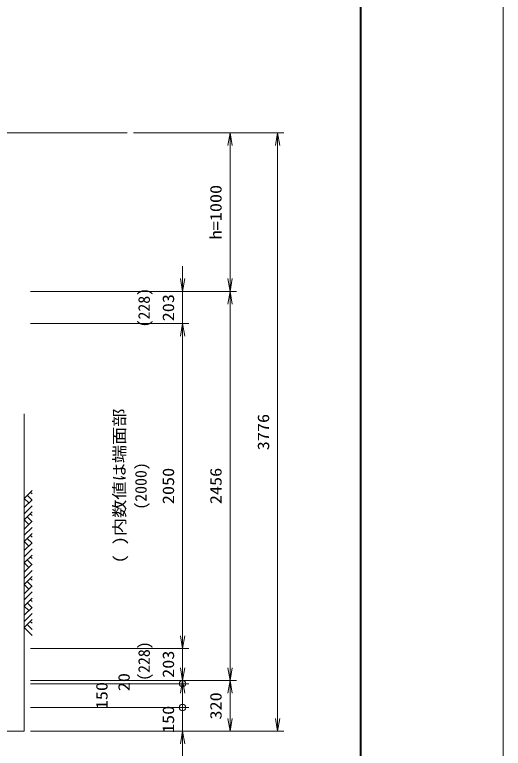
# Model space of a CAD drawing. Units: millimetres at full size. Extents: x 37600 to 71200, y -111040 to -87280.
# Drawn here: x 68115 to 71200, y -95914 to -91284 of the extents above; entities that cross this region are included whole.
import ezdxf
from ezdxf.enums import TextEntityAlignment as Align

# ---------------------------------------------------------------- set-up
doc = ezdxf.new("R2010")
doc.units = ezdxf.units.MM
doc.header["$LTSCALE"] = 80.0044
for name, color, linetype, lineweight in [('0_2', 4, 'Continuous', 13), ('Defpoints_5', 5, 'Continuous', 13), ('図枠', 1, 'Continuous', 40), ('寸法', 6, 'Continuous', 13), ('ﾊｯﾁﾝｸﾞ', 4, 'Continuous', 9)]:
    doc.layers.add(name, color=color, linetype=linetype, lineweight=lineweight)
doc.styles.add('ＭＳ ゴシック', font='')
doc.styles.get('ＭＳ ゴシック').set_extended_font_data('MS Gothic')

# ---------------------------------------------------------------- blocks, each defined once
blk = doc.blocks.new('open_arrow')
at = {"color": 0, "linetype": 'Continuous', "lineweight": -2}
blk.add_lwpolyline([(7.5, 1.25), (0, 0), (7.5, -1.25)], dxfattribs=at)
blk = doc.blocks.new('dimension_origin')
at = {"color": 0, "linetype": 'Continuous', "lineweight": -2}
blk.add_circle((0, 0), 1.25, dxfattribs=at)

msp = doc.modelspace()

# ---------------------------------------------------------------- linework, layer by layer
at = {"layer": '0_2'}
msp.add_line((68825, -92030), (52600, -92030), dxfattribs=at)
msp.add_lwpolyline([(66822.5, -95806), (68175, -95806), (68175, -93803)], dxfattribs=at)
at = {"layer": 'Defpoints_5'}
msp.add_lwpolyline([(37600, -111040), (71200, -111040), (71200, -87280), (37600, -87280)], close=True, dxfattribs=at)
at = {"layer": '図枠'}
msp.add_lwpolyline([(38500, -110140), (70300, -110140), (70300, -88180), (38500, -88180)], close=True, dxfattribs=at)
at = {"layer": '寸法'}
for p, q in [((68865, -92030), (69815, -92030)), ((68865, -92030), (69515, -92030)), ((69475, -93030), (69475, -92030)), ((69775, -92030), (69775, -95806)), ((69175, -93393), (69175, -92870)), ((68215, -93030), (69515, -93030)), ((68215, -93030), (69515, -93030)), ((68215, -93030), (69215, -93030)), ((69475, -93030), (69475, -95486)), ((68215, -93233), (69215, -93233)), ((68215, -93233), (69215, -93233)), ((69175, -93233), (69175, -95283)), ((69175, -95123), (69175, -95646)), ((68215, -95283), (69215, -95283)), ((68215, -95283), (69215, -95283)), ((69175, -95586), (69175, -95326)), ((68215, -95486), (69515, -95486)), ((68215, -95486), (69215, -95486)), ((68215, -95486), (69515, -95486)), ((68215, -95486), (69215, -95486)), ((68215, -95506), (69215, -95506)), ((68215, -95506), (69215, -95506)), ((69175, -95506), (69175, -95656)), ((69475, -95486), (69475, -95806)), ((69175, -95576), (69175, -95966)), ((68215, -95656), (69215, -95656)), ((68215, -95656), (69215, -95656)), ((68215, -95806), (69815, -95806)), ((68215, -95806), (69515, -95806)), ((68215, -95806), (69215, -95806))]:
    msp.add_line(p, q, dxfattribs=at)
at = {"layer": 'ﾊｯﾁﾝｸﾞ'}
for p, q in [((68175, -94336.36), (68225, -94286.36)), ((68225, -94308.58), (68213.89, -94297.47)), ((68204.05, -94365.41), (68175, -94336.36)), ((68175, -94394.46), (68225, -94344.46)), ((68223.5, -94345.97), (68194.44, -94316.91)), ((68175, -94433.35), (68225, -94383.35)), ((68175, -94472.24), (68225, -94422.24)), ((68225, -94444.46), (68213.89, -94433.35)), ((68204.05, -94501.29), (68175, -94472.24)), ((68175, -94530.34), (68225, -94480.34)), ((68223.5, -94481.85), (68194.44, -94452.8)), ((68175, -94569.23), (68225, -94519.23)), ((68175, -94608.12), (68225, -94558.12)), ((68225, -94580.34), (68213.89, -94569.23)), ((68204.05, -94637.17), (68175, -94608.12)), ((68175, -94666.23), (68225, -94616.23)), ((68223.5, -94617.73), (68194.44, -94588.68)), ((68175, -94705.12), (68225, -94655.12)), ((68175, -94744.01), (68225, -94694.01)), ((68225, -94716.23), (68213.89, -94705.12)), ((68204.05, -94773.06), (68175, -94744.01)), ((68175, -94802.11), (68225, -94752.11)), ((68223.5, -94753.61), (68194.44, -94724.56)), ((68175, -94841), (68225, -94791)), ((68175, -94879.89), (68225, -94829.89)), ((68223.5, -94889.49), (68194.44, -94860.44)), ((68225, -94852.11), (68213.89, -94841)), ((68204.05, -94908.94), (68175, -94879.89)), ((68175, -94937.99), (68225, -94887.99)), ((68175, -94976.88), (68225, -94926.88)), ((68175, -95015.77), (68225, -94965.77)), ((68223.5, -95025.38), (68194.44, -94996.32)), ((68225, -94987.99), (68213.89, -94976.88)), ((68204.05, -95044.82), (68175, -95015.77)), ((68175, -95073.87), (68225, -95023.87)), ((68175, -95112.76), (68225, -95062.76)), ((68175, -95151.65), (68225, -95101.65)), ((68225, -95162.76), (68194.44, -95132.21)), ((68225, -95123.87), (68213.89, -95112.76)), ((68225, -95201.65), (68175, -95151.65))]:
    msp.add_line(p, q, dxfattribs=at)

# ---------------------------------------------------------------- block references
at = {"layer": '寸法'}
for name, p, xscale, yscale, rotation in [('open_arrow', (69475, -92030), 10.7, 10.7, 270), ('open_arrow', (69775, -92030), 10.7, 10.7, 270), ('open_arrow', (69175, -93030), 10.7, 10.7, 90), ('open_arrow', (69475, -93030), 10.7, 10.7, 90), ('open_arrow', (69475, -93030), 10.7, 10.7, 270), ('open_arrow', (69175, -93233), 10.7, 10.7, 270), ('open_arrow', (69175, -93233), 10.7, 10.7, 270), ('open_arrow', (69175, -95283), 10.7, 10.7, 90), ('open_arrow', (69175, -95283), 10.7, 10.7, 90), ('open_arrow', (69175, -95486), 10.7, 10.7, 90), ('open_arrow', (69475, -95486), 10.7, 10.7, 90), ('dimension_origin', (69175, -95506), 16, 16, 270), ('dimension_origin', (69175, -95506), 16, 16, 270), ('open_arrow', (69175, -95486), 10.7, 10.7, 270), ('open_arrow', (69475, -95486), 10.7, 10.7, 270), ('dimension_origin', (69175, -95656), 16, 16, 90), ('dimension_origin', (69175, -95656), 16, 16, 90), ('open_arrow', (69475, -95806), 10.7, 10.7, 90), ('open_arrow', (69775, -95806), 10.7, 10.7, 90), ('open_arrow', (69175, -95806), 10.7, 10.7, 270)]:
    msp.add_blockref(name, p, dxfattribs=dict(at, xscale=xscale, yscale=yscale, rotation=rotation))

# ---------------------------------------------------------------- texts
at = {"layer": '寸法', "style": 'ＭＳ ゴシック', "width": 1.15}
for s, p in [('h=1000', (69385, -92530)), ('203', (69085, -93133)), ('3776', (69685, -93918)), ('2050', (69085, -94258)), ('2456', (69385, -94258)), ('203', (69085, -95383)), ('20', (68805, -95496)), ('150', (68665, -95581)), ('320', (69385, -95646)), ('150', (69085, -95731))]:
    msp.add_text(s, height=73.31, rotation=90, dxfattribs=at).set_placement(p, align=Align.MIDDLE_CENTER)
at = {"layer": '寸法', "color": 3, "style": 'ＭＳ ゴシック'}
for s, p in [('(228)', (68895, -93133)), ('(2000)', (68875, -94258)), ('(228)', (68895, -95363))]:
    msp.add_text(s, height=73.31, rotation=90, dxfattribs=at).set_placement(p, align=Align.TOP_CENTER)
at = {"layer": '寸法', "color": 3, "style": 'ＭＳ ゴシック', "width": 1.15}
msp.add_text('( )内数値は端面部', height=73.31, rotation=90, dxfattribs=at).set_placement((68835, -94258), align=Align.BOTTOM_CENTER)

doc.saveas('drawing.dxf')
